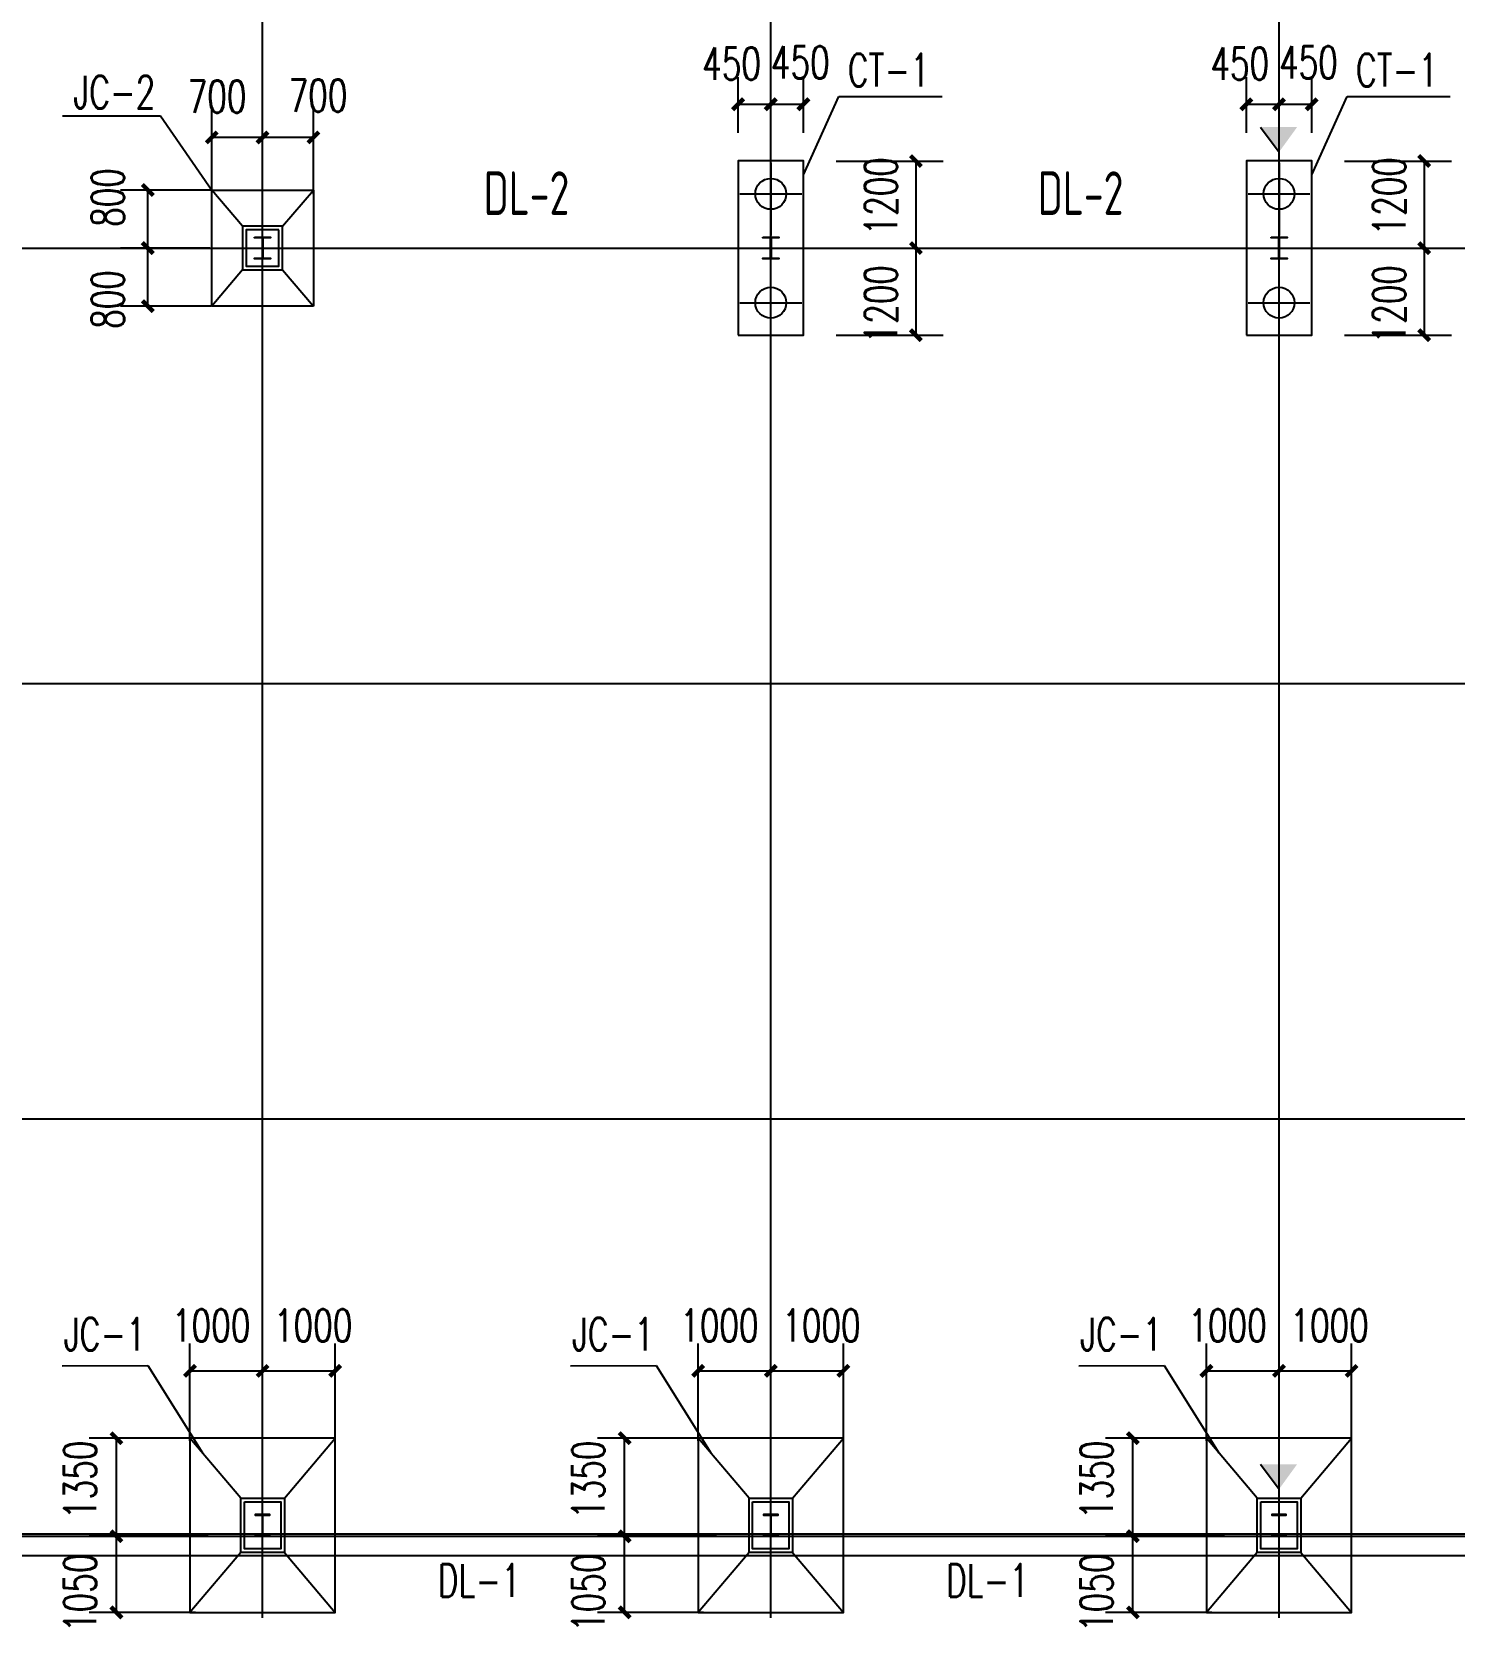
# Model space of a CAD drawing. Extents: x 180850 to 1400258, y 48356 to 327067.
# Drawn here: x 324005 to 343599, y 172977 to 195157 of the extents above; entities that cross this region are included whole.
import ezdxf

# ---------------------------------------------------------------- set-up
doc = ezdxf.new("R2010")
doc.units = 0
doc.header["$LTSCALE"] = 1000
for name, color, linetype in [('AXIS', 3, 'Continuous'), ('DIM_LEAD', 3, 'Continuous'), ('DOTE', 1, 'Continuous'), ('GZ', 50, 'Continuous'), ('NUM', 7, 'Continuous'), ('PUB_TEXT', 7, 'Continuous'), ('YCX', 90, 'Continuous'), ('承台', 2, 'Continuous'), ('桩', 201, 'Continuous')]:
    doc.layers.add(name, color=color, linetype=linetype)
doc.styles.add('_TCH_DIM_T3', font='SIMPLEX', dxfattribs={"width": 0.705882, "bigfont": 'GBCBIG'})
doc.styles.add('TSSD_Norm', font='tssdeng.shx', dxfattribs={"bigfont": 'hztxt.shx'})
doc.dimstyles.new('_TCH_ARCH&&150', dxfattribs={"dimtxt": 446.25, "dimasz": 150, "dimexe": 375, "dimexo": 450, "dimgap": 189.375, "dimtad": 1, "dimdec": 0, "dimzin": 0, "dimdsep": 46, "dimtxsty": '_TCH_DIM_T3', "dimblk": 'ARCHTICK', "dimcen": 0.09, "dimclrd": 3, "dimclre": 3, "dimclrt": 7, "dimazin": 2, "dimtfac": 1, "dimtdec": 0, "dimtix": 1, "dimtmove": 2, "dimatfit": 3, "dimfxl": 1, "dimtolj": 1, "dimtzin": 0, "dimarcsym": 0})
doc.dimstyles.new('TCH_150_1', dxfattribs={"dimtxt": 446.25, "dimasz": 150, "dimexe": 375, "dimexo": 450, "dimgap": 189.375, "dimtad": 1, "dimdec": 0, "dimzin": 0, "dimdsep": 46, "dimtxsty": '_TCH_DIM_T3', "dimblk": 'ARCHTICK', "dimcen": 0.09, "dimclrd": 256, "dimclre": 256, "dimclrt": 7, "dimazin": 2, "dimtfac": 1, "dimtdec": 0, "dimtix": 1, "dimtmove": 2, "dimatfit": 3, "dimfxl": 1, "dimtolj": 1, "dimtzin": 0, "dimarcsym": 0})

# ---------------------------------------------------------------- blocks, each defined once
blk = doc.blocks.new('A$C33B20A31')
at = {"layer": 'GZ'}
for points in [[(6540, 17900), (6760, 17900), (6760, 17890), (6657, 17890), (6653, 17885), (6653, 17615), (6657, 17610), (6760, 17610), (6760, 17600), (6540, 17600), (6540, 17610), (6643, 17610), (6647, 17615), (6647, 17885), (6643, 17890), (6540, 17890), (6540, 17900)], [(13540, 17900), (13760, 17900), (13760, 17890), (13657, 17890), (13653, 17885), (13653, 17615), (13657, 17610), (13760, 17610), (13760, 17600), (13540, 17600), (13540, 17610), (13643, 17610), (13647, 17615), (13647, 17885), (13643, 17890), (13540, 17890), (13540, 17900)], [(20540, 17900), (20760, 17900), (20760, 17890), (20657, 17890), (20653, 17885), (20653, 17615), (20657, 17610), (20760, 17610), (20760, 17600), (20540, 17600), (20540, 17610), (20643, 17610), (20647, 17615), (20647, 17885), (20643, 17890), (20540, 17890), (20540, 17900)], [(6550, 0), (6750, 0), (6750, 10), (6657, 10), (6653, 15), (6653, 285), (6657, 290), (6750, 290), (6750, 300), (6550, 300), (6550, 290), (6643, 290), (6647, 286), (6647, 15), (6643, 10), (6550, 10), (6550, 0)], [(13550, 0), (13750, 0), (13750, 10), (13657, 10), (13653, 15), (13653, 285), (13657, 290), (13750, 290), (13750, 300), (13550, 300), (13550, 290), (13643, 290), (13647, 286), (13647, 15), (13643, 10), (13550, 10), (13550, 0)], [(20550, 0), (20750, 0), (20750, 10), (20657, 10), (20653, 15), (20653, 285), (20657, 290), (20750, 290), (20750, 300), (20550, 300), (20550, 290), (20643, 290), (20647, 286), (20647, 15), (20643, 10), (20550, 10), (20550, 0)]]:
    blk.add_lwpolyline(points, close=True, dxfattribs=at)
blk = doc.blocks.new('_ArchTick')
at = {"color": 0, "linetype": 'ByBlock', "const_width": 0.4}
blk.add_lwpolyline([(-0.5, -0.5), (0.5, 0.5)], dxfattribs=at)
blk = doc.blocks.new('*D856')
at = {"layer": 'AXIS', "linetype": 'ByBlock', "lineweight": -2, "transparency": 16777216}
for p, q in [((326453, 192182), (325222, 192182)), ((325597, 191382), (325597, 192182)), ((326467, 191382), (325222, 191382))]:
    blk.add_line(p, q, dxfattribs=at)
at = {"layer": 'Defpoints', "color": 0, "linetype": 'ByBlock', "transparency": 16777216}
for p in [(325597, 192182), (326903, 192182), (326917, 191382)]:
    blk.add_point(p, dxfattribs=at)
at = {"layer": 'AXIS', "linetype": 'ByBlock', "lineweight": -2, "transparency": 16777216, "xscale": 150, "yscale": 150, "zscale": 150}
for p, rotation in [((325597, 192182), 90), ((325597, 191382), 270)]:
    blk.add_blockref('_ArchTick', p, dxfattribs=dict(at, rotation=rotation))
at = {"layer": 'AXIS', "color": 7, "linetype": 'ByBlock', "transparency": 16777216, "insert": (325047, 191474), "char_height": 446.2, "attachment_point": 5, "rotation": 90, "style": '_TCH_DIM_T3'}
blk.add_mtext('\\A1;800', dxfattribs=at)
blk = doc.blocks.new('*D857')
at = {"layer": 'AXIS', "linetype": 'ByBlock', "lineweight": -2, "transparency": 16777216}
for p, q in [((326478, 192927), (326478, 194081)), ((327178, 193052), (327178, 194081)), ((327178, 193706), (326478, 193706))]:
    blk.add_line(p, q, dxfattribs=at)
at = {"layer": 'Defpoints', "color": 0, "linetype": 'ByBlock', "transparency": 16777216}
for p in [(326478, 193706), (327178, 192602), (326478, 192477)]:
    blk.add_point(p, dxfattribs=at)
at = {"layer": 'AXIS', "linetype": 'ByBlock', "lineweight": -2, "transparency": 16777216, "xscale": 150, "yscale": 150, "zscale": 150, "rotation": 180}
blk.add_blockref('_ArchTick', (326478, 193706), dxfattribs=at)
at = {"layer": 'AXIS', "linetype": 'ByBlock', "lineweight": -2, "transparency": 16777216, "xscale": 150, "yscale": 150, "zscale": 150}
blk.add_blockref('_ArchTick', (327178, 193706), dxfattribs=at)
at = {"layer": 'AXIS', "color": 7, "linetype": 'ByBlock', "transparency": 16777216, "insert": (326552, 194270), "char_height": 446.2, "attachment_point": 5, "style": '_TCH_DIM_T3'}
blk.add_mtext('\\A1;700', dxfattribs=at)
blk = doc.blocks.new('*D858')
at = {"layer": 'AXIS', "linetype": 'ByBlock', "lineweight": -2, "transparency": 16777216}
for p, q in [((327178, 193052), (327178, 194081)), ((327878, 192927), (327878, 194081)), ((327878, 193706), (327178, 193706))]:
    blk.add_line(p, q, dxfattribs=at)
at = {"layer": 'Defpoints', "color": 0, "linetype": 'ByBlock', "transparency": 16777216}
for p in [(327178, 193706), (327178, 192602), (327878, 192477)]:
    blk.add_point(p, dxfattribs=at)
at = {"layer": 'AXIS', "linetype": 'ByBlock', "lineweight": -2, "transparency": 16777216, "xscale": 150, "yscale": 150, "zscale": 150, "rotation": 180}
blk.add_blockref('_ArchTick', (327178, 193706), dxfattribs=at)
at = {"layer": 'AXIS', "linetype": 'ByBlock', "lineweight": -2, "transparency": 16777216, "xscale": 150, "yscale": 150, "zscale": 150}
blk.add_blockref('_ArchTick', (327878, 193706), dxfattribs=at)
at = {"layer": 'AXIS', "color": 7, "linetype": 'ByBlock', "transparency": 16777216, "insert": (327943, 194283), "char_height": 446.2, "attachment_point": 5, "style": '_TCH_DIM_T3'}
blk.add_mtext('\\A1;700', dxfattribs=at)
blk = doc.blocks.new('*D859')
at = {"layer": 'AXIS', "linetype": 'ByBlock', "lineweight": -2, "transparency": 16777216}
for p, q in [((326467, 192982), (325222, 192982)), ((325597, 192182), (325597, 192982)), ((326453, 192182), (325222, 192182))]:
    blk.add_line(p, q, dxfattribs=at)
at = {"layer": 'Defpoints', "color": 0, "linetype": 'ByBlock', "transparency": 16777216}
for p in [(325597, 192982), (326917, 192982), (326903, 192182)]:
    blk.add_point(p, dxfattribs=at)
at = {"layer": 'AXIS', "linetype": 'ByBlock', "lineweight": -2, "transparency": 16777216, "xscale": 150, "yscale": 150, "zscale": 150}
for p, rotation in [((325597, 192982), 90), ((325597, 192182), 270)]:
    blk.add_blockref('_ArchTick', p, dxfattribs=dict(at, rotation=rotation))
at = {"layer": 'AXIS', "color": 7, "linetype": 'ByBlock', "transparency": 16777216, "insert": (325047, 192879), "char_height": 446.2, "attachment_point": 5, "rotation": 90, "style": '_TCH_DIM_T3'}
blk.add_mtext('\\A1;800', dxfattribs=at)
blk = doc.blocks.new('*D1111')
at = {"layer": 'AXIS', "linetype": 'ByBlock', "lineweight": -2, "transparency": 16777216}
for p, q in [((340178, 175746), (340178, 177086)), ((341178, 175746), (341178, 177086)), ((340178, 176711), (341178, 176711))]:
    blk.add_line(p, q, dxfattribs=at)
at = {"layer": 'Defpoints', "color": 0, "linetype": 'ByBlock', "transparency": 16777216}
for p in [(341178, 176711), (340178, 175296), (341178, 175296)]:
    blk.add_point(p, dxfattribs=at)
at = {"layer": 'AXIS', "linetype": 'ByBlock', "lineweight": -2, "transparency": 16777216, "xscale": 150, "yscale": 150, "zscale": 150, "rotation": 180}
blk.add_blockref('_ArchTick', (340178, 176711), dxfattribs=at)
at = {"layer": 'AXIS', "linetype": 'ByBlock', "lineweight": -2, "transparency": 16777216, "xscale": 150, "yscale": 150, "zscale": 150}
blk.add_blockref('_ArchTick', (341178, 176711), dxfattribs=at)
at = {"layer": 'AXIS', "color": 7, "linetype": 'ByBlock', "transparency": 16777216, "insert": (340470, 177337), "char_height": 446.2, "attachment_point": 5, "style": '_TCH_DIM_T3'}
blk.add_mtext('\\A1;1000', dxfattribs=at)
blk = doc.blocks.new('*D1112')
at = {"layer": 'AXIS', "linetype": 'ByBlock', "lineweight": -2, "transparency": 16777216}
for p, q in [((340253, 175783), (338790, 175783)), ((339165, 174432), (339165, 175783)), ((340428, 174432), (338790, 174432))]:
    blk.add_line(p, q, dxfattribs=at)
at = {"layer": 'Defpoints', "color": 0, "linetype": 'ByBlock', "transparency": 16777216}
for p in [(339165, 175783), (340703, 175783), (340878, 174432)]:
    blk.add_point(p, dxfattribs=at)
at = {"layer": 'AXIS', "linetype": 'ByBlock', "lineweight": -2, "transparency": 16777216, "xscale": 150, "yscale": 150, "zscale": 150}
for p, rotation in [((339165, 175783), 90), ((339165, 174432), 270)]:
    blk.add_blockref('_ArchTick', p, dxfattribs=dict(at, rotation=rotation))
at = {"layer": 'AXIS', "color": 7, "linetype": 'ByBlock', "transparency": 16777216, "insert": (338665, 175209), "char_height": 446.2, "attachment_point": 5, "rotation": 90, "style": '_TCH_DIM_T3'}
blk.add_mtext('\\A1;1350', dxfattribs=at)
blk = doc.blocks.new('*D1113')
at = {"layer": 'AXIS', "linetype": 'ByBlock', "lineweight": -2, "transparency": 16777216}
for p, q in [((340428, 174432), (338790, 174432)), ((339165, 173383), (339165, 174432)), ((340253, 173383), (338790, 173383))]:
    blk.add_line(p, q, dxfattribs=at)
at = {"layer": 'Defpoints', "color": 0, "linetype": 'ByBlock', "transparency": 16777216}
for p in [(339165, 174432), (340878, 174432), (340703, 173383)]:
    blk.add_point(p, dxfattribs=at)
at = {"layer": 'AXIS', "linetype": 'ByBlock', "lineweight": -2, "transparency": 16777216, "xscale": 150, "yscale": 150, "zscale": 150}
for p, rotation in [((339165, 174432), 90), ((339165, 173383), 270)]:
    blk.add_blockref('_ArchTick', p, dxfattribs=dict(at, rotation=rotation))
at = {"layer": 'AXIS', "color": 7, "linetype": 'ByBlock', "transparency": 16777216, "insert": (338665, 173653), "char_height": 446.2, "attachment_point": 5, "rotation": 90, "style": '_TCH_DIM_T3'}
blk.add_mtext('\\A1;1050', dxfattribs=at)
blk = doc.blocks.new('*D1114')
at = {"layer": 'AXIS', "linetype": 'ByBlock', "lineweight": -2, "transparency": 16777216}
for p, q in [((341178, 175746), (341178, 177086)), ((342178, 175746), (342178, 177086)), ((341178, 176711), (342178, 176711))]:
    blk.add_line(p, q, dxfattribs=at)
at = {"layer": 'Defpoints', "color": 0, "linetype": 'ByBlock', "transparency": 16777216}
for p in [(342178, 176711), (341178, 175296), (342178, 175296)]:
    blk.add_point(p, dxfattribs=at)
at = {"layer": 'AXIS', "linetype": 'ByBlock', "lineweight": -2, "transparency": 16777216, "xscale": 150, "yscale": 150, "zscale": 150, "rotation": 180}
blk.add_blockref('_ArchTick', (341178, 176711), dxfattribs=at)
at = {"layer": 'AXIS', "linetype": 'ByBlock', "lineweight": -2, "transparency": 16777216, "xscale": 150, "yscale": 150, "zscale": 150}
blk.add_blockref('_ArchTick', (342178, 176711), dxfattribs=at)
at = {"layer": 'AXIS', "color": 7, "linetype": 'ByBlock', "transparency": 16777216, "insert": (341875, 177337), "char_height": 446.2, "attachment_point": 5, "style": '_TCH_DIM_T3'}
blk.add_mtext('\\A1;1000', dxfattribs=at)
blk = doc.blocks.new('*D1115')
at = {"layer": 'AXIS', "linetype": 'ByBlock', "lineweight": -2, "transparency": 16777216}
for p, q in [((333178, 175746), (333178, 177086)), ((334178, 175746), (334178, 177086)), ((333178, 176711), (334178, 176711))]:
    blk.add_line(p, q, dxfattribs=at)
at = {"layer": 'Defpoints', "color": 0, "linetype": 'ByBlock', "transparency": 16777216}
for p in [(334178, 176711), (333178, 175296), (334178, 175296)]:
    blk.add_point(p, dxfattribs=at)
at = {"layer": 'AXIS', "linetype": 'ByBlock', "lineweight": -2, "transparency": 16777216, "xscale": 150, "yscale": 150, "zscale": 150, "rotation": 180}
blk.add_blockref('_ArchTick', (333178, 176711), dxfattribs=at)
at = {"layer": 'AXIS', "linetype": 'ByBlock', "lineweight": -2, "transparency": 16777216, "xscale": 150, "yscale": 150, "zscale": 150}
blk.add_blockref('_ArchTick', (334178, 176711), dxfattribs=at)
at = {"layer": 'AXIS', "color": 7, "linetype": 'ByBlock', "transparency": 16777216, "insert": (333470, 177337), "char_height": 446.2, "attachment_point": 5, "style": '_TCH_DIM_T3'}
blk.add_mtext('\\A1;1000', dxfattribs=at)
blk = doc.blocks.new('*D1116')
at = {"layer": 'AXIS', "linetype": 'ByBlock', "lineweight": -2, "transparency": 16777216}
for p, q in [((333253, 175783), (331790, 175783)), ((332165, 174432), (332165, 175783)), ((333428, 174432), (331790, 174432))]:
    blk.add_line(p, q, dxfattribs=at)
at = {"layer": 'Defpoints', "color": 0, "linetype": 'ByBlock', "transparency": 16777216}
for p in [(332165, 175783), (333703, 175783), (333878, 174432)]:
    blk.add_point(p, dxfattribs=at)
at = {"layer": 'AXIS', "linetype": 'ByBlock', "lineweight": -2, "transparency": 16777216, "xscale": 150, "yscale": 150, "zscale": 150}
for p, rotation in [((332165, 175783), 90), ((332165, 174432), 270)]:
    blk.add_blockref('_ArchTick', p, dxfattribs=dict(at, rotation=rotation))
at = {"layer": 'AXIS', "color": 7, "linetype": 'ByBlock', "transparency": 16777216, "insert": (331665, 175209), "char_height": 446.2, "attachment_point": 5, "rotation": 90, "style": '_TCH_DIM_T3'}
blk.add_mtext('\\A1;1350', dxfattribs=at)
blk = doc.blocks.new('*D1117')
at = {"layer": 'AXIS', "linetype": 'ByBlock', "lineweight": -2, "transparency": 16777216}
for p, q in [((333428, 174432), (331790, 174432)), ((332165, 173383), (332165, 174432)), ((333253, 173383), (331790, 173383))]:
    blk.add_line(p, q, dxfattribs=at)
at = {"layer": 'Defpoints', "color": 0, "linetype": 'ByBlock', "transparency": 16777216}
for p in [(332165, 174432), (333878, 174432), (333703, 173383)]:
    blk.add_point(p, dxfattribs=at)
at = {"layer": 'AXIS', "linetype": 'ByBlock', "lineweight": -2, "transparency": 16777216, "xscale": 150, "yscale": 150, "zscale": 150}
for p, rotation in [((332165, 174432), 90), ((332165, 173383), 270)]:
    blk.add_blockref('_ArchTick', p, dxfattribs=dict(at, rotation=rotation))
at = {"layer": 'AXIS', "color": 7, "linetype": 'ByBlock', "transparency": 16777216, "insert": (331665, 173653), "char_height": 446.2, "attachment_point": 5, "rotation": 90, "style": '_TCH_DIM_T3'}
blk.add_mtext('\\A1;1050', dxfattribs=at)
blk = doc.blocks.new('*D1118')
at = {"layer": 'AXIS', "linetype": 'ByBlock', "lineweight": -2, "transparency": 16777216}
for p, q in [((334178, 175746), (334178, 177086)), ((335178, 175746), (335178, 177086)), ((334178, 176711), (335178, 176711))]:
    blk.add_line(p, q, dxfattribs=at)
at = {"layer": 'Defpoints', "color": 0, "linetype": 'ByBlock', "transparency": 16777216}
for p in [(335178, 176711), (334178, 175296), (335178, 175296)]:
    blk.add_point(p, dxfattribs=at)
at = {"layer": 'AXIS', "linetype": 'ByBlock', "lineweight": -2, "transparency": 16777216, "xscale": 150, "yscale": 150, "zscale": 150, "rotation": 180}
blk.add_blockref('_ArchTick', (334178, 176711), dxfattribs=at)
at = {"layer": 'AXIS', "linetype": 'ByBlock', "lineweight": -2, "transparency": 16777216, "xscale": 150, "yscale": 150, "zscale": 150}
blk.add_blockref('_ArchTick', (335178, 176711), dxfattribs=at)
at = {"layer": 'AXIS', "color": 7, "linetype": 'ByBlock', "transparency": 16777216, "insert": (334875, 177337), "char_height": 446.2, "attachment_point": 5, "style": '_TCH_DIM_T3'}
blk.add_mtext('\\A1;1000', dxfattribs=at)
blk = doc.blocks.new('*D1119')
at = {"layer": 'AXIS', "linetype": 'ByBlock', "lineweight": -2, "transparency": 16777216}
for p, q in [((326178, 175746), (326178, 177086)), ((327178, 175746), (327178, 177086)), ((326178, 176711), (327178, 176711))]:
    blk.add_line(p, q, dxfattribs=at)
at = {"layer": 'Defpoints', "color": 0, "linetype": 'ByBlock', "transparency": 16777216}
for p in [(327178, 176711), (326178, 175296), (327178, 175296)]:
    blk.add_point(p, dxfattribs=at)
at = {"layer": 'AXIS', "linetype": 'ByBlock', "lineweight": -2, "transparency": 16777216, "xscale": 150, "yscale": 150, "zscale": 150, "rotation": 180}
blk.add_blockref('_ArchTick', (326178, 176711), dxfattribs=at)
at = {"layer": 'AXIS', "linetype": 'ByBlock', "lineweight": -2, "transparency": 16777216, "xscale": 150, "yscale": 150, "zscale": 150}
blk.add_blockref('_ArchTick', (327178, 176711), dxfattribs=at)
at = {"layer": 'AXIS', "color": 7, "linetype": 'ByBlock', "transparency": 16777216, "insert": (326470, 177337), "char_height": 446.2, "attachment_point": 5, "style": '_TCH_DIM_T3'}
blk.add_mtext('\\A1;1000', dxfattribs=at)
blk = doc.blocks.new('*D1120')
at = {"layer": 'AXIS', "linetype": 'ByBlock', "lineweight": -2, "transparency": 16777216}
for p, q in [((326253, 175783), (324790, 175783)), ((325165, 174432), (325165, 175783)), ((326428, 174432), (324790, 174432))]:
    blk.add_line(p, q, dxfattribs=at)
at = {"layer": 'Defpoints', "color": 0, "linetype": 'ByBlock', "transparency": 16777216}
for p in [(325165, 175783), (326703, 175783), (326878, 174432)]:
    blk.add_point(p, dxfattribs=at)
at = {"layer": 'AXIS', "linetype": 'ByBlock', "lineweight": -2, "transparency": 16777216, "xscale": 150, "yscale": 150, "zscale": 150}
for p, rotation in [((325165, 175783), 90), ((325165, 174432), 270)]:
    blk.add_blockref('_ArchTick', p, dxfattribs=dict(at, rotation=rotation))
at = {"layer": 'AXIS', "color": 7, "linetype": 'ByBlock', "transparency": 16777216, "insert": (324665, 175209), "char_height": 446.2, "attachment_point": 5, "rotation": 90, "style": '_TCH_DIM_T3'}
blk.add_mtext('\\A1;1350', dxfattribs=at)
blk = doc.blocks.new('*D1121')
at = {"layer": 'AXIS', "linetype": 'ByBlock', "lineweight": -2, "transparency": 16777216}
for p, q in [((326428, 174432), (324790, 174432)), ((325165, 173383), (325165, 174432)), ((326253, 173383), (324790, 173383))]:
    blk.add_line(p, q, dxfattribs=at)
at = {"layer": 'Defpoints', "color": 0, "linetype": 'ByBlock', "transparency": 16777216}
for p in [(325165, 174432), (326878, 174432), (326703, 173383)]:
    blk.add_point(p, dxfattribs=at)
at = {"layer": 'AXIS', "linetype": 'ByBlock', "lineweight": -2, "transparency": 16777216, "xscale": 150, "yscale": 150, "zscale": 150}
for p, rotation in [((325165, 174432), 90), ((325165, 173383), 270)]:
    blk.add_blockref('_ArchTick', p, dxfattribs=dict(at, rotation=rotation))
at = {"layer": 'AXIS', "color": 7, "linetype": 'ByBlock', "transparency": 16777216, "insert": (324665, 173653), "char_height": 446.2, "attachment_point": 5, "rotation": 90, "style": '_TCH_DIM_T3'}
blk.add_mtext('\\A1;1050', dxfattribs=at)
blk = doc.blocks.new('*D1122')
at = {"layer": 'AXIS', "linetype": 'ByBlock', "lineweight": -2, "transparency": 16777216}
for p, q in [((327178, 175746), (327178, 177086)), ((328178, 175746), (328178, 177086)), ((327178, 176711), (328178, 176711))]:
    blk.add_line(p, q, dxfattribs=at)
at = {"layer": 'Defpoints', "color": 0, "linetype": 'ByBlock', "transparency": 16777216}
for p in [(328178, 176711), (327178, 175296), (328178, 175296)]:
    blk.add_point(p, dxfattribs=at)
at = {"layer": 'AXIS', "linetype": 'ByBlock', "lineweight": -2, "transparency": 16777216, "xscale": 150, "yscale": 150, "zscale": 150, "rotation": 180}
blk.add_blockref('_ArchTick', (327178, 176711), dxfattribs=at)
at = {"layer": 'AXIS', "linetype": 'ByBlock', "lineweight": -2, "transparency": 16777216, "xscale": 150, "yscale": 150, "zscale": 150}
blk.add_blockref('_ArchTick', (328178, 176711), dxfattribs=at)
at = {"layer": 'AXIS', "color": 7, "linetype": 'ByBlock', "transparency": 16777216, "insert": (327875, 177337), "char_height": 446.2, "attachment_point": 5, "style": '_TCH_DIM_T3'}
blk.add_mtext('\\A1;1000', dxfattribs=at)
blk = doc.blocks.new('*D1135')
at = {"color": 3, "lineweight": -2, "transparency": 16777216}
for p, q in [((340728, 193768), (340728, 194539)), ((341178, 193768), (341178, 194539)), ((340728, 194164), (341178, 194164))]:
    blk.add_line(p, q, dxfattribs=at)
at = {"layer": 'Defpoints', "color": 0, "transparency": 16777216}
for p in [(341178, 194164), (340728, 193318), (341178, 193318)]:
    blk.add_point(p, dxfattribs=at)
at = {"color": 3, "lineweight": -2, "transparency": 16777216, "xscale": 150, "yscale": 150, "zscale": 150, "rotation": 180}
blk.add_blockref('_ArchTick', (340728, 194164), dxfattribs=at)
at = {"color": 3, "lineweight": -2, "transparency": 16777216, "xscale": 150, "yscale": 150, "zscale": 150}
blk.add_blockref('_ArchTick', (341178, 194164), dxfattribs=at)
at = {"color": 7, "transparency": 16777216, "insert": (340638, 194724), "char_height": 446.2, "attachment_point": 5, "style": '_TCH_DIM_T3'}
blk.add_mtext('\\A1;450', dxfattribs=at)
blk = doc.blocks.new('*D1136')
at = {"color": 3, "lineweight": -2, "transparency": 16777216}
for p, q in [((341178, 193768), (341178, 194539)), ((341628, 193768), (341628, 194539)), ((341178, 194164), (341628, 194164))]:
    blk.add_line(p, q, dxfattribs=at)
at = {"layer": 'Defpoints', "color": 0, "transparency": 16777216}
for p in [(341628, 194164), (341178, 193318), (341628, 193318)]:
    blk.add_point(p, dxfattribs=at)
at = {"color": 3, "lineweight": -2, "transparency": 16777216, "xscale": 150, "yscale": 150, "zscale": 150, "rotation": 180}
blk.add_blockref('_ArchTick', (341178, 194164), dxfattribs=at)
at = {"color": 3, "lineweight": -2, "transparency": 16777216, "xscale": 150, "yscale": 150, "zscale": 150}
blk.add_blockref('_ArchTick', (341628, 194164), dxfattribs=at)
at = {"color": 7, "transparency": 16777216, "insert": (341584, 194741), "char_height": 446.2, "attachment_point": 5, "style": '_TCH_DIM_T3'}
blk.add_mtext('\\A1;450', dxfattribs=at)
blk = doc.blocks.new('*D1137')
at = {"color": 3, "lineweight": -2, "transparency": 16777216}
for p, q in [((342078, 192182), (343552, 192182)), ((343177, 192182), (343177, 190982)), ((342078, 190982), (343552, 190982))]:
    blk.add_line(p, q, dxfattribs=at)
at = {"layer": 'Defpoints', "color": 0, "transparency": 16777216}
for p in [(341628, 192182), (341628, 190982), (343177, 190982)]:
    blk.add_point(p, dxfattribs=at)
at = {"color": 3, "lineweight": -2, "transparency": 16777216, "xscale": 150, "yscale": 150, "zscale": 150}
for p, rotation in [((343177, 192182), 90), ((343177, 190982), 270)]:
    blk.add_blockref('_ArchTick', p, dxfattribs=dict(at, rotation=rotation))
at = {"color": 7, "transparency": 16777216, "insert": (342695, 191408), "char_height": 446.2, "attachment_point": 5, "rotation": 90, "style": '_TCH_DIM_T3'}
blk.add_mtext('\\A1;1200', dxfattribs=at)
blk = doc.blocks.new('*D1138')
at = {"color": 3, "lineweight": -2, "transparency": 16777216}
for p, q in [((342078, 193382), (343552, 193382)), ((343177, 193382), (343177, 192182)), ((342078, 192182), (343552, 192182))]:
    blk.add_line(p, q, dxfattribs=at)
at = {"layer": 'Defpoints', "color": 0, "transparency": 16777216}
for p in [(341628, 193382), (341628, 192182), (343177, 192182)]:
    blk.add_point(p, dxfattribs=at)
at = {"color": 3, "lineweight": -2, "transparency": 16777216, "xscale": 150, "yscale": 150, "zscale": 150}
for p, rotation in [((343177, 193382), 90), ((343177, 192182), 270)]:
    blk.add_blockref('_ArchTick', p, dxfattribs=dict(at, rotation=rotation))
at = {"color": 7, "transparency": 16777216, "insert": (342695, 192896), "char_height": 446.2, "attachment_point": 5, "rotation": 90, "style": '_TCH_DIM_T3'}
blk.add_mtext('\\A1;1200', dxfattribs=at)
blk = doc.blocks.new('*D1139')
at = {"color": 3, "lineweight": -2, "transparency": 16777216}
for p, q in [((333728, 193768), (333728, 194539)), ((334178, 193768), (334178, 194539)), ((333728, 194164), (334178, 194164))]:
    blk.add_line(p, q, dxfattribs=at)
at = {"layer": 'Defpoints', "color": 0, "transparency": 16777216}
for p in [(334178, 194164), (333728, 193318), (334178, 193318)]:
    blk.add_point(p, dxfattribs=at)
at = {"color": 3, "lineweight": -2, "transparency": 16777216, "xscale": 150, "yscale": 150, "zscale": 150, "rotation": 180}
blk.add_blockref('_ArchTick', (333728, 194164), dxfattribs=at)
at = {"color": 3, "lineweight": -2, "transparency": 16777216, "xscale": 150, "yscale": 150, "zscale": 150}
blk.add_blockref('_ArchTick', (334178, 194164), dxfattribs=at)
at = {"color": 7, "transparency": 16777216, "insert": (333638, 194724), "char_height": 446.2, "attachment_point": 5, "style": '_TCH_DIM_T3'}
blk.add_mtext('\\A1;450', dxfattribs=at)
blk = doc.blocks.new('*D1140')
at = {"color": 3, "lineweight": -2, "transparency": 16777216}
for p, q in [((334178, 193768), (334178, 194539)), ((334628, 193768), (334628, 194539)), ((334178, 194164), (334628, 194164))]:
    blk.add_line(p, q, dxfattribs=at)
at = {"layer": 'Defpoints', "color": 0, "transparency": 16777216}
for p in [(334628, 194164), (334178, 193318), (334628, 193318)]:
    blk.add_point(p, dxfattribs=at)
at = {"color": 3, "lineweight": -2, "transparency": 16777216, "xscale": 150, "yscale": 150, "zscale": 150, "rotation": 180}
blk.add_blockref('_ArchTick', (334178, 194164), dxfattribs=at)
at = {"color": 3, "lineweight": -2, "transparency": 16777216, "xscale": 150, "yscale": 150, "zscale": 150}
blk.add_blockref('_ArchTick', (334628, 194164), dxfattribs=at)
at = {"color": 7, "transparency": 16777216, "insert": (334584, 194741), "char_height": 446.2, "attachment_point": 5, "style": '_TCH_DIM_T3'}
blk.add_mtext('\\A1;450', dxfattribs=at)
blk = doc.blocks.new('*D1141')
at = {"color": 3, "lineweight": -2, "transparency": 16777216}
for p, q in [((335078, 192182), (336552, 192182)), ((336177, 192182), (336177, 190982)), ((335078, 190982), (336552, 190982))]:
    blk.add_line(p, q, dxfattribs=at)
at = {"layer": 'Defpoints', "color": 0, "transparency": 16777216}
for p in [(334628, 192182), (334628, 190982), (336177, 190982)]:
    blk.add_point(p, dxfattribs=at)
at = {"color": 3, "lineweight": -2, "transparency": 16777216, "xscale": 150, "yscale": 150, "zscale": 150}
for p, rotation in [((336177, 192182), 90), ((336177, 190982), 270)]:
    blk.add_blockref('_ArchTick', p, dxfattribs=dict(at, rotation=rotation))
at = {"color": 7, "transparency": 16777216, "insert": (335695, 191408), "char_height": 446.2, "attachment_point": 5, "rotation": 90, "style": '_TCH_DIM_T3'}
blk.add_mtext('\\A1;1200', dxfattribs=at)
blk = doc.blocks.new('*D1142')
at = {"color": 3, "lineweight": -2, "transparency": 16777216}
for p, q in [((335078, 193382), (336552, 193382)), ((336177, 193382), (336177, 192182)), ((335078, 192182), (336552, 192182))]:
    blk.add_line(p, q, dxfattribs=at)
at = {"layer": 'Defpoints', "color": 0, "transparency": 16777216}
for p in [(334628, 193382), (334628, 192182), (336177, 192182)]:
    blk.add_point(p, dxfattribs=at)
at = {"color": 3, "lineweight": -2, "transparency": 16777216, "xscale": 150, "yscale": 150, "zscale": 150}
for p, rotation in [((336177, 193382), 90), ((336177, 192182), 270)]:
    blk.add_blockref('_ArchTick', p, dxfattribs=dict(at, rotation=rotation))
at = {"color": 7, "transparency": 16777216, "insert": (335695, 192896), "char_height": 446.2, "attachment_point": 5, "rotation": 90, "style": '_TCH_DIM_T3'}
blk.add_mtext('\\A1;1200', dxfattribs=at)

msp = doc.modelspace()

# ---------------------------------------------------------------- linework, layer by layer
for p, q in [((326903.16, 192257.35), (326903.16, 192257.35)), ((326878.16, 174957.53), (326178.16, 175782.53)), ((327478.16, 174957.53), (328178.16, 175782.53)), ((333878.16, 174957.53), (333178.16, 175782.53)), ((334478.16, 174957.53), (335178.16, 175782.53)), ((340878.16, 174957.53), (340178.16, 175782.53)), ((341478.16, 174957.53), (342178.16, 175782.53)), ((327478.16, 174657.53), (327478.16, 174657.53)), ((334478.16, 174657.53), (334478.16, 174657.53)), ((341478.16, 174657.53), (341478.16, 174657.53)), ((326878.16, 174207.53), (326178.16, 173382.53)), ((327478.16, 174207.53), (328178.16, 173382.53)), ((333878.16, 174207.53), (333178.16, 173382.53)), ((334478.16, 174207.53), (335178.16, 173382.53)), ((340878.16, 174207.53), (340178.16, 173382.53)), ((341478.16, 174207.53), (342178.16, 173382.53))]:
    msp.add_line(p, q)
for points in [[(320258.16, 210202.35), (370298.16, 210202.35), (370298.16, 174162.35), (320258.16, 174162.35)], [(320558.16, 209902.35), (369998.16, 209902.35), (369998.16, 174462.35), (320558.16, 174462.35)], [(326178.16, 173382.53), (328178.16, 173382.53), (328178.16, 175782.53), (326178.16, 175782.53)], [(333178.16, 173382.53), (335178.16, 173382.53), (335178.16, 175782.53), (333178.16, 175782.53)], [(340178.16, 173382.53), (342178.16, 173382.53), (342178.16, 175782.53), (340178.16, 175782.53)]]:
    msp.add_lwpolyline(points, close=True)
at = {"layer": 'DIM_LEAD'}
for p, q in [((334628.17, 193189.64), (335115.06, 194269.94)), ((335115.06, 194269.94), (336536.78, 194269.94)), ((341628.17, 193189.64), (342115.06, 194269.94)), ((342115.06, 194269.94), (343536.78, 194269.94))]:
    msp.add_line(p, q, dxfattribs=at)
at = {"layer": 'DOTE'}
for p, q in [((327178.16, 173307.35), (327178.16, 211057.35)), ((334178.16, 173307.35), (334178.16, 211057.35)), ((341178.16, 173307.35), (341178.16, 211057.35)), ((319403.16, 192182.35), (371278.16, 192182.35)), ((319403.16, 186182.35), (371278.16, 186182.35)), ((319403.16, 180182.35), (371278.16, 180182.35)), ((319403.16, 174432.35), (371278.16, 174432.35))]:
    msp.add_line(p, q, dxfattribs=at)
at = {"layer": 'PUB_TEXT', "color": 5}
for p, q in [((340922.78, 193849.66), (341178.17, 193505.12)), ((340922.77, 175424.83), (341178.16, 175080.3))]:
    msp.add_line(p, q, dxfattribs=at)
for points in [[(341427.74, 193849.66), (341178.17, 193505.12), (340922.78, 193849.66)], [(341427.73, 175424.83), (341178.16, 175080.3), (340922.77, 175424.83)]]:
    msp.add_solid(points, dxfattribs=at)
at = {"layer": 'YCX'}
for p, q in [((324423.24, 194003.55), (325773.22, 194005.31)), ((325773.22, 194005.31), (326478.16, 192982.35)), ((324419.3, 176779.64), (325597.92, 176782.66)), ((325597.92, 176782.66), (326350.86, 175579.32)), ((331419.3, 176779.64), (332597.92, 176782.66)), ((332597.92, 176782.66), (333350.86, 175579.32)), ((338419.3, 176779.64), (339597.92, 176782.66)), ((339597.92, 176782.66), (340350.86, 175579.32))]:
    msp.add_line(p, q, dxfattribs=at)
at = {"layer": '承台'}
for p, q in [((326903.16, 192482.35), (326478.16, 192982.35)), ((327453.16, 192482.35), (327878.16, 192982.35)), ((326903.16, 191882.35), (326478.16, 191382.35)), ((327453.16, 191882.35), (327878.16, 191382.35))]:
    msp.add_line(p, q, dxfattribs=at)
at = {"layer": '承台', "color": 6}
for p, q in [((327478.16, 174657.53), (327478.16, 174657.53)), ((334478.16, 174657.53), (334478.16, 174657.53)), ((341478.16, 174657.53), (341478.16, 174657.53))]:
    msp.add_line(p, q, dxfattribs=at)
at = {"layer": '承台'}
for points in [[(333728.17, 190982.35), (334628.17, 190982.35), (334628.17, 193382.35), (333728.17, 193382.35)], [(340728.17, 190982.35), (341628.17, 190982.35), (341628.17, 193382.35), (340728.17, 193382.35)], [(327878.16, 191382.35), (326478.16, 191382.35), (326478.16, 192982.35), (327878.16, 192982.35)], [(327453.16, 192482.35), (326903.16, 192482.35), (326903.16, 191882.35), (327453.16, 191882.35)], [(327403.16, 192432.35), (326953.16, 192432.35), (326953.16, 191932.35), (327403.16, 191932.35)]]:
    msp.add_lwpolyline(points, close=True, dxfattribs=at)
at = {"layer": '承台', "color": 6}
for points in [[(326878.16, 174957.53), (327478.16, 174957.53), (327478.16, 174207.53), (326878.16, 174207.53)], [(326928.16, 174907.53), (327428.16, 174907.53), (327428.16, 174257.53), (326928.16, 174257.53)], [(333878.16, 174957.53), (334478.16, 174957.53), (334478.16, 174207.53), (333878.16, 174207.53)], [(333928.16, 174907.53), (334428.16, 174907.53), (334428.16, 174257.53), (333928.16, 174257.53)], [(340878.16, 174957.53), (341478.16, 174957.53), (341478.16, 174207.53), (340878.16, 174207.53)], [(340928.16, 174907.53), (341428.16, 174907.53), (341428.16, 174257.53), (340928.16, 174257.53)]]:
    msp.add_lwpolyline(points, close=True, dxfattribs=at)
at = {"layer": '桩'}
for p, q in [((334178.15, 193355.37), (334178.15, 192353.37)), ((341178.15, 193355.37), (341178.15, 192353.37)), ((333752.15, 192929.37), (334604.15, 192929.37)), ((340752.15, 192929.37), (341604.15, 192929.37)), ((334178.15, 191003.37), (334178.15, 191760.37)), ((341178.15, 191003.37), (341178.15, 191760.37)), ((333752.15, 191429.37), (334604.15, 191429.37)), ((340752.15, 191429.37), (341604.15, 191429.37))]:
    msp.add_line(p, q, dxfattribs=at)
for centre in [(334178.15, 192929.37), (341178.15, 192929.37), (334178.15, 191429.37), (341178.15, 191429.37)]:
    msp.add_circle(centre, 213, dxfattribs=at)

# ---------------------------------------------------------------- block references
msp.add_blockref('A$C33B20A31', (320528.16, 174432.35))

# ---------------------------------------------------------------- texts
at = {"layer": 'NUM', "style": 'TSSD_Norm', "width": 0.7}
for p in [(330223.15, 192639.66), (337855.76, 192639.66)]:
    msp.add_text('DL-2', height=600, dxfattribs=at).set_placement(p)
at = {"layer": 'YCX', "style": '_TCH_DIM_T3', "width": 0.705882}
for s, p in [('CT-1', (335238.88, 194409.93)), ('CT-1', (342238.88, 194409.93)), ('JC-2', (324572.53, 194105.34)), ('JC-1', (324440.64, 176991.1)), ('JC-1', (331440.64, 176991.1)), ('JC-1', (338440.64, 176991.1))]:
    msp.add_text(s, height=450, dxfattribs=at).set_placement(p)
at = {"layer": '承台', "color": 6, "style": '_TCH_DIM_T3', "width": 0.705882}
for p in [(329592.15, 173598.29), (336592.15, 173598.29)]:
    msp.add_text('DL-1', height=450, dxfattribs=at).set_placement(p)

# ---------------------------------------------------------------- dimensions: what is measured, and where the dimension line sits
for base, p1, p2, picture, middle in [((334178.17, 194163.69), (333728.17, 193318.13), (334178.17, 193318.13), '*D1139', (333638.18, 194724.2)), ((334628.17, 194163.69), (334178.17, 193318.13), (334628.17, 193318.13), '*D1140', (334583.55, 194740.84)), ((341178.17, 194163.69), (340728.17, 193318.13), (341178.17, 193318.13), '*D1135', (340638.18, 194724.2)), ((341628.17, 194163.69), (341178.17, 193318.13), (341628.17, 193318.13), '*D1136', (341583.55, 194740.84))]:
    dim = msp.add_linear_dim(base=base, p1=p1, p2=p2, dimstyle='_TCH_ARCH&&150')
    dim.commit()
    dim.dimension.update_dxf_attribs({"geometry": picture, "text_midpoint": middle, "dimtype": 160})
for base, p1, p2, picture, middle in [((336176.78, 192182.35), (334628.17, 193382.35), (334628.17, 192182.35), '*D1142', (335695.21, 192895.89)), ((343176.78, 192182.35), (341628.17, 193382.35), (341628.17, 192182.35), '*D1138', (342695.21, 192895.89)), ((336176.78, 190982.35), (334628.17, 192182.35), (334628.17, 190982.35), '*D1141', (335695.21, 191407.83)), ((343176.78, 190982.35), (341628.17, 192182.35), (341628.17, 190982.35), '*D1137', (342695.21, 191407.83))]:
    dim = msp.add_linear_dim(base=base, p1=p1, p2=p2, angle=90, dimstyle='_TCH_ARCH&&150')
    dim.commit()
    dim.dimension.update_dxf_attribs({"geometry": picture, "text_midpoint": middle, "dimtype": 160})
at = {"layer": 'AXIS', "linetype": 'ByBlock'}
for base, p1, p2, picture, middle in [((326478.16, 193706.37), (327178.16, 192602.35), (326478.16, 192477.35), '*D857', (326551.97, 194270.43)), ((327178.16, 193706.37), (327878.16, 192477.35), (327178.16, 192602.35), '*D858', (327942.85, 194282.93)), ((327178.16, 176710.5), (326178.16, 175296.36), (327178.16, 175296.36), '*D1119', (326470.11, 177336.67)), ((328178.16, 176710.5), (327178.16, 175296.36), (328178.16, 175296.36), '*D1122', (327875.08, 177336.67)), ((334178.16, 176710.5), (333178.16, 175296.36), (334178.16, 175296.36), '*D1115', (333470.11, 177336.67)), ((335178.16, 176710.5), (334178.16, 175296.36), (335178.16, 175296.36), '*D1118', (334875.08, 177336.67)), ((341178.16, 176710.5), (340178.16, 175296.36), (341178.16, 175296.36), '*D1111', (340470.11, 177336.67)), ((342178.16, 176710.5), (341178.16, 175296.36), (342178.16, 175296.36), '*D1114', (341875.08, 177336.67))]:
    dim = msp.add_linear_dim(base=base, p1=p1, p2=p2, dimstyle='TCH_150_1', dxfattribs=at)
    dim.commit()
    dim.dimension.update_dxf_attribs({"geometry": picture, "text_midpoint": middle, "dimtype": 160})
for base, p1, p2, angle, picture, middle in [((325597.35, 192982.35), (326903.16, 192182.35), (326916.99, 192982.35), 90, '*D859', (325047.35, 192879.28)), ((325597.35, 192182.35), (326916.99, 191382.35), (326903.16, 192182.35), 90, '*D856', (325047.35, 191474.31)), ((325164.74, 175782.53), (326878.16, 174432.35), (326703.16, 175782.53), 270, '*D1120', (324664.74, 175208.72)), ((332164.74, 175782.53), (333878.16, 174432.35), (333703.16, 175782.53), 270, '*D1116', (331664.74, 175208.72)), ((339164.74, 175782.53), (340878.16, 174432.35), (340703.16, 175782.53), 270, '*D1112', (338664.74, 175208.72)), ((325164.74, 174432.35), (326703.16, 173382.53), (326878.16, 174432.35), 270, '*D1121', (324664.74, 173653.22)), ((332164.74, 174432.35), (333703.16, 173382.53), (333878.16, 174432.35), 270, '*D1117', (331664.74, 173653.22)), ((339164.74, 174432.35), (340703.16, 173382.53), (340878.16, 174432.35), 270, '*D1113', (338664.74, 173653.22))]:
    dim = msp.add_linear_dim(base=base, p1=p1, p2=p2, angle=angle, dimstyle='TCH_150_1', dxfattribs=at)
    dim.commit()
    dim.dimension.update_dxf_attribs({"geometry": picture, "text_midpoint": middle, "dimtype": 160})

doc.saveas('drawing.dxf')
